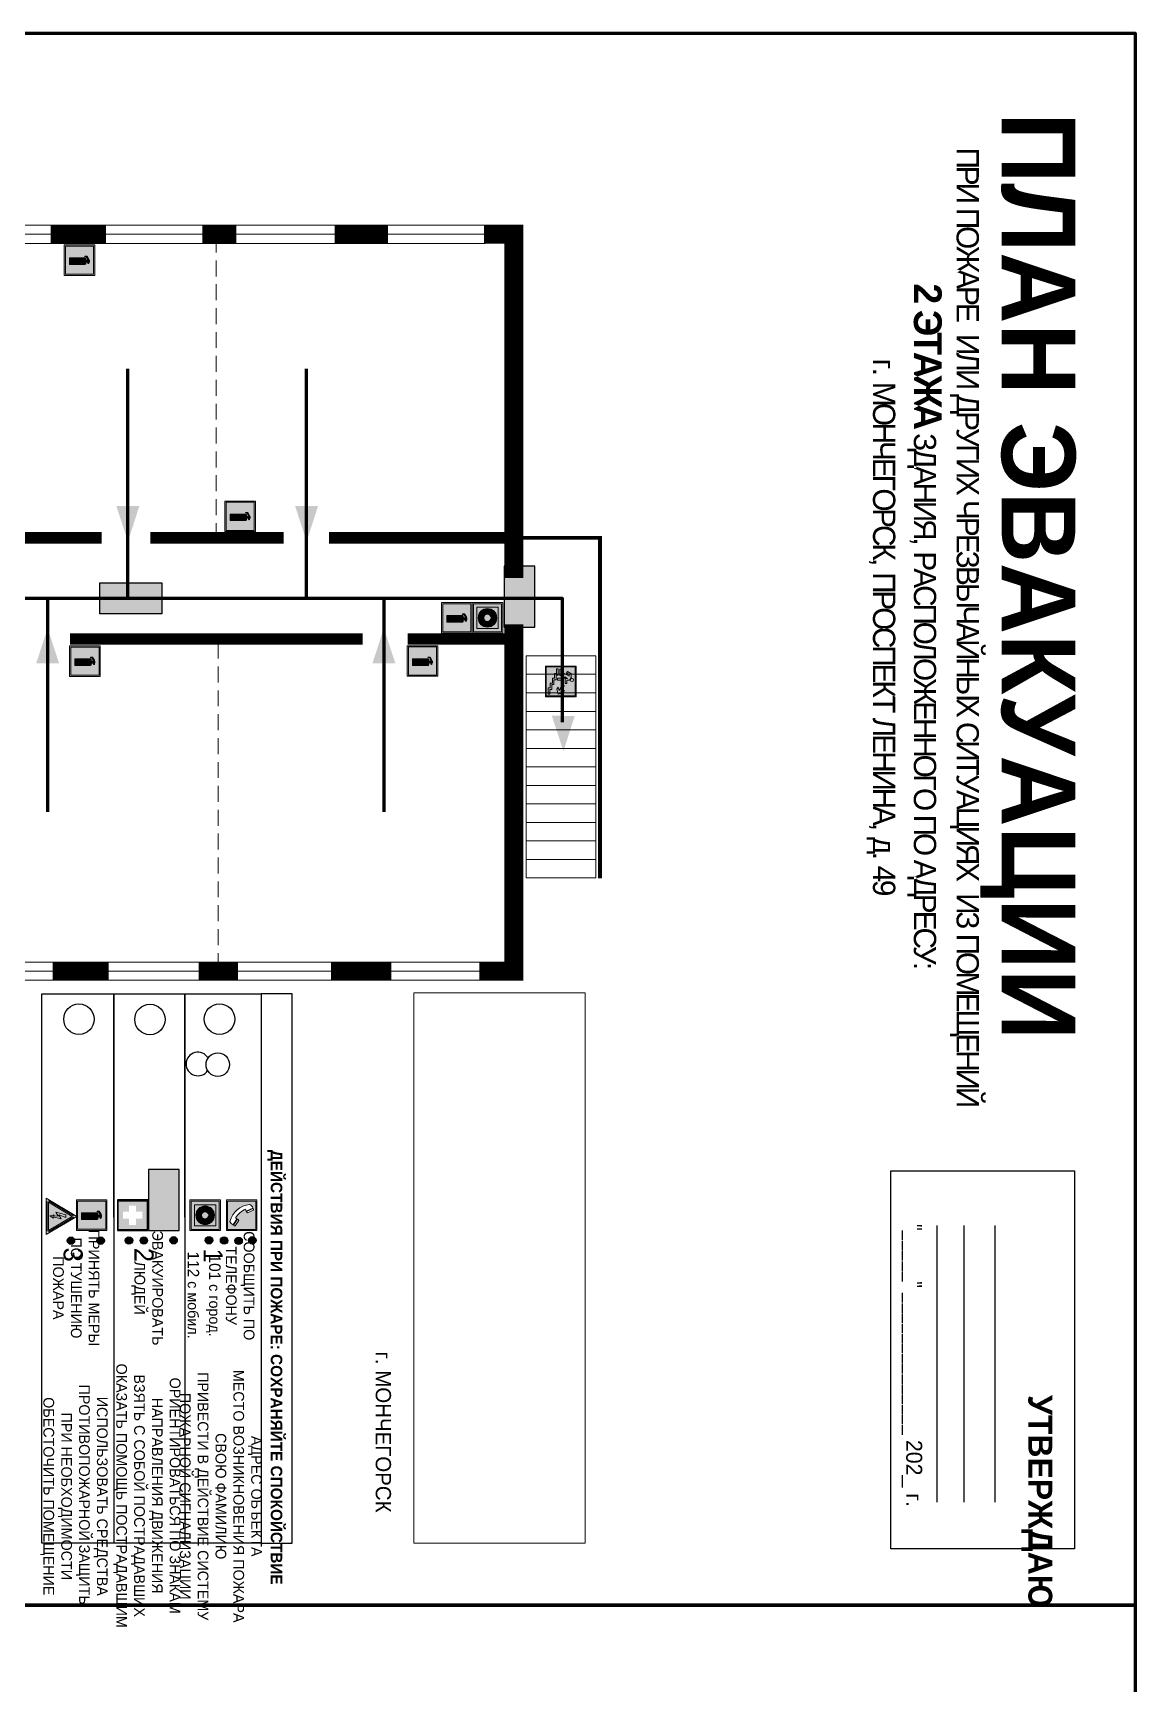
# Model space of a CAD drawing. Header units: millimetres. Extents: x 13810 to 67229, y 12374 to 21950.
# Drawn here: x 24610.5 to 24887.5, y 19852.1 to 20267 of the extents above; entities that cross this region are included whole.
import ezdxf

# ---------------------------------------------------------------- set-up
doc = ezdxf.new("R2010")
doc.units = ezdxf.units.MM
doc.linetypes.add('{ Wide Dash }', pattern=[12, 4, -2, 4, -2])
doc.layers.add('План_Штампы', color=7, linetype='Continuous')
doc.styles.add('обычный', font='arial.ttf')
picture_1 = doc.add_image_def('image1.jpg', size_in_pixel=(337, 105))

# ---------------------------------------------------------------- blocks, each defined once
blk = doc.blocks.new('A$C32E8229D')
at = {"true_color": 0xffffff}
blk.add_hatch(color=7, dxfattribs=at).paths.add_polyline_path([(0, 0), (0, -8), (16, -8), (16, 0)])
h = blk.add_hatch(color=126)
h.paths.add_polyline_path([(0.2, -0.2), (15.8, -0.2), (15.8, -7.8), (0.2, -7.8)])
h.paths.add_polyline_path([(13.49, -2.05), (12.08, -2.05), (11.37, -2.63, 0.162397), (11.29, -2.84), (11.29, -3.63), (10.35, -3.63), (10.35, -4.05), (11.68, -4.05), (11.68, -3.48), (12.26, -4.28), (11.29, -5.1), (11.29, -6.78), (11.85, -6.78), (11.85, -5.44), (12.8, -4.64), (12.8, -5.94), (14.46, -5.94), (14.46, -5.39), (13.45, -5.39), (13.45, -3.97), (12.46, -2.59), (13.15, -2.59), (13.69, -3.34), (14.18, -3)], flags=16)
h.paths.add_polyline_path([(10.74, -1.82, 1), (11.8, -1.82, 1)], flags=16)
h.paths.add_polyline_path([(9.39, -3.59), (5.99, -3.59), (6.56, -3.03), (5.91, -3.03), (5.1, -3.83), (5.91, -4.64), (6.56, -4.64), (5.99, -4.09), (9.39, -4.09)], flags=16)
h.paths.add_polyline_path([(4.29, -1.08), (1.72, -1.08), (1.72, -6.6), (4.29, -6.6)], flags=16)
at = {"color": 126}
blk.add_lwpolyline([(16, -8), (0, -8), (0, 0), (16, 0)], close=True, dxfattribs=at)
blk = doc.blocks.new('A$C3E6D3DDE')
at = {"lineweight": 5}
h = blk.add_hatch(color=40, dxfattribs=at)
h.paths.add_polyline_path([(24.1, 1.45), (16.46, -11.35), (31.74, -11.35)])
h.paths.add_polyline_path([(24.09, -0.46), (30.03, -10.41), (18.14, -10.41)], flags=16)
h.paths.add_polyline_path([(24.54, -3.08), (23.41, -6.02), (25.13, -5.01), (24.33, -8.5), (24.82, -8.27), (23.79, -9.86), (23.4, -8.04), (23.8, -8.43), (24.04, -6.29), (22.39, -7.25), (23.44, -3.08)], flags=0)
h = blk.add_hatch(color=256, dxfattribs=at)
h.paths.add_polyline_path([(24.37, 0.03, 0.567511), (23.82, 0.03), (17.59, -10.4, 0.582454), (17.86, -10.88), (30.32, -10.88, 0.582149), (30.6, -10.4)])
h.paths.add_polyline_path([(24.09, -0.46), (18.14, -10.41), (30.03, -10.41)], flags=16)
h.paths.add_polyline_path([(24.54, -3.08), (23.41, -6.02), (25.13, -5.01), (24.33, -8.5), (24.82, -8.27), (23.79, -9.86), (23.4, -8.04), (23.8, -8.43), (24.04, -6.29), (22.39, -7.25), (23.44, -3.08)], flags=0)
h = blk.add_hatch(color=40, dxfattribs=at)
h.paths.add_polyline_path([(24.09, -0.46), (18.14, -10.41), (30.03, -10.41)])
h.paths.add_polyline_path([(24.82, -8.27), (23.79, -9.86), (23.4, -8.04), (23.8, -8.43), (24.04, -6.29), (22.39, -7.25), (23.44, -3.08), (24.54, -3.08), (23.41, -6.02), (25.13, -5.01), (24.33, -8.5)], flags=16)
at = {"color": 40, "lineweight": 5}
for p, q in [((16.46, -11.35), (24.1, 1.45)), ((24.1, 1.45), (31.74, -11.35))]:
    blk.add_line(p, q, dxfattribs=at)
at = {"lineweight": 5}
for p, q in [((17.59, -10.4), (23.82, 0.03)), ((24.37, 0.03), (30.6, -10.4)), ((18.14, -10.41), (24.09, -0.46)), ((23.44, -3.08), (22.39, -7.25)), ((22.39, -7.25), (24.04, -6.29)), ((23.41, -6.02), (24.54, -3.08)), ((25.13, -5.01), (23.41, -6.02)), ((24.54, -3.08), (23.44, -3.08)), ((24.04, -6.29), (23.8, -8.43)), ((24.09, -0.46), (30.03, -10.41)), ((24.33, -8.5), (25.13, -5.01)), ((17.86, -10.88), (30.32, -10.88)), ((18.14, -10.41), (30.03, -10.41)), ((23.8, -8.43), (23.4, -8.04)), ((23.4, -8.04), (23.79, -9.86)), ((23.79, -9.86), (24.82, -8.27)), ((24.82, -8.27), (24.33, -8.5))]:
    blk.add_line(p, q, dxfattribs=at)
at = {"color": 50, "lineweight": 5}
blk.add_line((31.74, -11.35), (16.46, -11.35), dxfattribs=at)
blk = doc.blocks.new('A$C456E1F9C')
at = {"lineweight": 5}
h = blk.add_hatch(color=242, dxfattribs=at)
h.paths.add_polyline_path([(0.51, -1.47), (0.51, -13.26), (12.29, -13.26), (12.29, -1.47)])
h.paths.add_polyline_path([(5.42, -4.95, -0.254479), (4.78, -5.4), (3.52, -2.53, -0.209735), (4.23, -2.4)], flags=16)
h.paths.add_polyline_path([(8.53, -8.6), (10.87, -10.17), (10.54, -10.76), (8.03, -9.13, -0.192251)], flags=16)
h.paths.add_polyline_path([(4.61, -5.49, 0.005518), (3.87, -5.72, 0.128647), (7.49, -10.01, 0.00809), (7.83, -9.33), (10.47, -10.97, -0.16736), (8.99, -12.25, -0.327862), (1.95, -3.95, -0.166952), (3.36, -2.62)], flags=16)
at = {"color": 242, "lineweight": 5}
for p, q in [((0, -13.77), (0, -0.97)), ((12.8, -0.97), (0, -0.97)), ((4.61, -5.49), (3.36, -2.62)), ((3.52, -2.53), (4.78, -5.4)), ((4.23, -2.4), (5.42, -4.95)), ((12.8, -13.77), (12.8, -0.97)), ((0, -13.77), (12.8, -13.77)), ((7.83, -9.33), (10.47, -10.97)), ((8.03, -9.13), (10.54, -10.76)), ((10.81, -10.12), (8.53, -8.6)), ((10.54, -10.76), (10.8, -10.3)), ((10.8, -10.3), (10.81, -10.12))]:
    blk.add_line(p, q, dxfattribs=at)
blk.add_lwpolyline([(0.51, -1.47), (12.29, -1.47), (12.29, -13.26), (0.51, -13.26)], close=True, dxfattribs=at)
for centre, radius, start, end in [((4.59, -5.34), 2.99, 114.28453, 152.19739), ((11.12, -3.31), 9.19, 183.99153, 256.60086), ((4.02, -3.27), 0.891, 76.32839, 123.70924), ((14.98, -39.1), 35.17, 107.14873, 108.41345), ((13.86, -0.94), 11.08, 205.55365, 234.87622), ((4.68, -4.59), 0.824, 276.9621, 334.07228), ((-13.31, 0.8), 23.44, 332.54871, 334.40268), ((8.94, -9.5), 0.989, 114.40924, 157.93883), ((7.87, -9.46), 3, 291.92908, 329.9329)]:
    blk.add_arc(centre, radius, start, end, dxfattribs=at)
blk = doc.blocks.new('A$C54414219')
at = {"true_color": 0xffffff}
h = blk.add_hatch(color=7, dxfattribs=at)
h.paths.add_polyline_path([(2.39, -9.45), (2.39, -18.3), (11.23, -18.3), (11.23, -9.45)], flags=0)
h.paths.add_polyline_path([(10.71, -13.87, -1), (2.92, -13.87, -1)], flags=0)
h.paths.add_polyline_path([(8.3, -13.87, -1), (5.33, -13.87, -1)], flags=0)
h.paths.add_polyline_path([(0.41, -7.47), (0.41, -20.27), (13.21, -20.27), (13.21, -7.47)])
h.paths.add_polyline_path([(0.92, -19.77), (12.71, -19.77), (12.71, -7.98), (0.92, -7.98)], flags=16)
h.paths.add_polyline_path([(11.23, -9.45), (11.23, -18.3), (2.39, -18.3), (2.39, -9.45)], flags=0)
at = {"lineweight": 5}
h = blk.add_hatch(color=242, dxfattribs=at)
h.paths.add_polyline_path([(12.71, -7.98), (0.92, -7.98), (0.92, -19.77), (12.71, -19.77)])
h.paths.add_polyline_path([(11.23, -18.3), (2.39, -18.3), (2.39, -9.45), (11.23, -9.45)], flags=16)
h.paths.add_polyline_path([(10.71, -13.87, -1), (2.92, -13.87, -1)], flags=0)
h.paths.add_polyline_path([(8.3, -13.87, -1), (5.33, -13.87, -1)], flags=0)
at = {"true_color": 0xffffff}
h = blk.add_hatch(color=7, dxfattribs=at)
h.paths.add_polyline_path([(2.39, -9.45), (2.39, -18.3), (11.23, -18.3), (11.23, -9.45)])
h.paths.add_polyline_path([(10.71, -13.87, -1), (2.92, -13.87, -1)], flags=16)
h.paths.add_polyline_path([(8.3, -13.87, -1), (5.33, -13.87, -1)], flags=0)
at = {"lineweight": 5}
h = blk.add_hatch(color=242, dxfattribs=at)
h.paths.add_polyline_path([(2.92, -13.87, 1), (10.71, -13.87, 1)])
h.paths.add_polyline_path([(8.3, -13.87, -1), (5.33, -13.87, -1)], flags=16)
at = {"color": 242, "lineweight": 5}
for p, q in [((0.41, -20.27), (0.41, -7.47)), ((0.41, -7.47), (13.21, -7.47)), ((0.41, -7.47), (13.21, -7.47)), ((13.21, -20.27), (13.21, -7.47)), ((0.41, -20.27), (13.21, -20.27))]:
    blk.add_line(p, q, dxfattribs=at)
for points in [[(0.92, -7.98), (12.71, -7.98), (12.71, -19.77), (0.92, -19.77)], [(2.39, -9.45), (11.23, -9.45), (11.23, -18.3), (2.39, -18.3)]]:
    blk.add_lwpolyline(points, close=True, dxfattribs=at)
for radius in [3.89, 1.49]:
    blk.add_circle((6.81, -13.87), radius, dxfattribs=at)
blk = doc.blocks.new('A$C18900ED3')
h = blk.add_hatch(color=126)
h.paths.add_polyline_path([(-0.18, -0.18), (-7.02, -0.18), (-7.02, -7.02), (-0.18, -7.02)])
h.paths.add_polyline_path([(-5.89, -4.46), (-5.89, -2.77), (-4.46, -2.77), (-4.46, -1.31), (-2.77, -1.31), (-2.77, -2.77), (-1.33, -2.77), (-1.33, -4.46), (-2.77, -4.46), (-2.77, -5.89), (-4.46, -5.89), (-4.46, -4.46)], flags=16)
at = {"color": 126}
for p, q in [((-7.2, 0), (-7.2, -7.2)), ((0, 0), (-7.2, 0)), ((0, -7.2), (0, 0)), ((-7.02, -7.02), (-7.02, -0.18)), ((-7.02, -0.18), (-0.18, -0.18)), ((-0.18, -0.18), (-0.18, -7.02)), ((-7.2, -7.2), (0, -7.2)), ((-0.18, -7.02), (-7.02, -7.02))]:
    blk.add_line(p, q, dxfattribs=at)
blk = doc.blocks.new('A$C3AD82952')
at = {"true_color": 0xf5f5ff}
h = blk.add_hatch(color=7, dxfattribs=at)
h.dxf.hatch_style = 1
h.paths.add_polyline_path([(8.21, 8.73, 0.414214), (7.89, 9.05), (7.22, 9.05), (7.22, 9.92), (7.59, 9.92, 1), (7.57, 10.36), (7.22, 10.36), (7.22, 10.6), (6.43, 10.6), (6.43, 10.36), (6.01, 10.36), (4.74, 9.59), (4.74, 8.69), (4.98, 8.73), (4.98, 9.26), (6.12, 9.91), (6.43, 9.91), (6.43, 9.05), (5.76, 9.05, 0.414214), (5.44, 8.73), (5.44, 2.2), (8.21, 2.2)], flags=0)
h.paths.add_polyline_path([(12.8, 12.8), (0, 12.8), (0, 0), (12.8, 0)])
h.paths.add_polyline_path([(0.51, 12.29), (12.29, 12.29), (12.29, 0.51), (0.51, 0.51)], flags=16)
h.paths.add_polyline_path([(4.74, 9.59), (6.01, 10.36), (6.43, 10.36), (6.43, 10.6), (7.22, 10.6), (7.22, 10.36), (7.59, 10.36, -0.94586), (7.59, 9.92), (7.22, 9.92), (7.22, 9.05), (7.89, 9.05, -0.414214), (8.21, 8.73), (8.21, 2.2), (5.44, 2.2), (5.44, 8.73, -0.414214), (5.76, 9.05), (6.43, 9.05), (6.43, 9.91), (6.12, 9.91), (4.98, 9.26), (4.98, 8.73), (4.74, 8.69)], flags=0)
h = blk.add_hatch(color=242)
h.dxf.hatch_style = 1
h.paths.add_polyline_path([(12.29, 12.29), (0.51, 12.29), (0.51, 0.51), (12.29, 0.51)])
h.paths.add_polyline_path([(4.74, 8.69), (4.74, 9.59), (6.01, 10.36), (6.43, 10.36), (6.43, 10.6), (7.22, 10.6), (7.22, 10.36), (7.59, 10.36, -0.94586), (7.59, 9.92), (7.22, 9.92), (7.22, 9.05), (7.89, 9.05, -0.414214), (8.21, 8.73), (8.21, 2.2), (5.44, 2.2), (5.44, 8.73, -0.414214), (5.76, 9.05), (6.43, 9.05), (6.43, 9.91), (6.12, 9.91), (4.98, 9.26), (4.98, 8.73)], flags=16)
h = blk.add_hatch(color=7, dxfattribs=at)
h.dxf.hatch_style = 1
h.paths.add_polyline_path([(8.21, 8.73, 0.414214), (7.89, 9.05), (7.22, 9.05), (7.22, 9.92), (7.59, 9.92, 1), (7.57, 10.36), (7.22, 10.36), (7.22, 10.6), (6.43, 10.6), (6.43, 10.36), (6.01, 10.36), (4.74, 9.59), (4.74, 8.69), (4.98, 8.73), (4.98, 9.26), (6.12, 9.91), (6.43, 9.91), (6.43, 9.05), (5.76, 9.05, 0.414214), (5.44, 8.73), (5.44, 2.2), (8.21, 2.2)])
at = {"color": 242, "lineweight": 5}
for p, q in [((0, 0), (0, 12.8)), ((0, 12.8), (12.8, 12.8)), ((6.01, 10.36), (4.74, 9.59)), ((4.74, 9.59), (4.74, 8.69)), ((4.74, 8.69), (4.98, 8.73)), ((4.98, 9.26), (6.12, 9.91)), ((4.98, 8.73), (4.98, 9.26)), ((5.44, 2.2), (5.44, 8.73)), ((5.76, 9.05), (6.43, 9.05)), ((6.01, 10.36), (6.43, 10.36)), ((6.12, 9.91), (6.43, 9.91)), ((7.22, 10.6), (6.43, 10.6)), ((6.43, 10.6), (6.43, 10.36)), ((6.43, 9.91), (6.43, 9.05)), ((7.22, 10.36), (7.22, 10.6)), ((7.59, 10.36), (7.22, 10.36)), ((7.22, 9.05), (7.22, 9.92)), ((7.59, 9.92), (7.22, 9.92)), ((7.89, 9.05), (7.22, 9.05)), ((8.21, 2.2), (8.21, 8.73)), ((12.8, 0), (12.8, 12.8)), ((0, 0), (12.8, 0)), ((5.44, 2.2), (8.21, 2.2))]:
    blk.add_line(p, q, dxfattribs=at)
blk.add_lwpolyline([(0.51, 12.29), (12.29, 12.29), (12.29, 0.51), (0.51, 0.51)], close=True, dxfattribs=at)
for centre, radius, start, end in [((5.76, 8.73), 0.32, 90, 180), ((7.58, 10.14), 0.223, 273.18746, 86.81254), ((7.89, 8.73), 0.32, 0, 90)]:
    blk.add_arc(centre, radius, start, end, dxfattribs=at)
blk = doc.blocks.new('A$C7B4425F7')
at = {"true_color": 0xffffff}
blk.add_hatch(color=7, dxfattribs=at).paths.add_polyline_path([(0, 0), (-16, 0), (-16, -8), (0, -8)])
h = blk.add_hatch(color=126)
h.paths.add_polyline_path([(-0.2, -0.2), (-15.8, -0.2), (-15.8, -7.8), (-0.2, -7.8)])
h.paths.add_polyline_path([(-11.76, -2.03), (-11.76, -3.66), (-11.17, -3.66, -0.568275), (-11.17, -6.18), (-12.58, -6.18), (-12.58, -2.03)], flags=16)
h.paths.add_polyline_path([(-13.33, -4.12, -0.495768), (-13.59, -6.18), (-15.03, -6.18), (-15.03, -2.03), (-13.59, -2.03, -0.487973)], flags=16)
h.paths.add_polyline_path([(-10.25, -2.03), (-9.48, -2.03), (-9.48, -6.18), (-10.25, -6.18)], flags=16)
h.paths.add_polyline_path([(-13.84, -3.69), (-14.24, -3.69), (-14.24, -3.03), (-13.9, -3.03, -0.692621)], flags=0)
h.paths.add_polyline_path([(-9.15, -2.03), (-8.4, -2.03), (-8.04, -3.07), (-7.68, -2.03), (-6.93, -2.03), (-7.64, -4.1), (-6.93, -6.18), (-7.68, -6.18), (-8.04, -5.14), (-8.4, -6.18), (-9.15, -6.18), (-8.44, -4.1)], flags=16)
h.paths.add_polyline_path([(-11.76, -4.46), (-11.42, -4.46, -0.692621), (-11.36, -5.12), (-11.76, -5.12)], flags=0)
h.paths.add_polyline_path([(-13.9, -5.2), (-14.24, -5.2), (-14.24, -4.55), (-13.84, -4.55, -0.708038)], flags=0)
edge = h.paths.add_edge_path(flags=16)
edge.add_ellipse((-5.51, -4.08), major_axis=(0, 2.05), ratio=0.586184, start_angle=0, end_angle=360)
edge = h.paths.add_edge_path(flags=0)
edge.add_ellipse((-5.51, -4.08), major_axis=(0, 1.14), ratio=0.454828, start_angle=0, end_angle=360)
h.paths.add_polyline_path([(-4.13, -4.96, 0.377264), (-3.48, -4.52, 0.0555), (-3.16, -2.03), (-1.66, -2.03), (-1.66, -4.96), (-0.96, -4.96), (-0.96, -7.01), (-1.75, -7.01), (-1.75, -6.18), (-3.3, -6.18), (-3.3, -7.02), (-4.13, -7.02)], flags=16)
h.paths.add_polyline_path([(-2.73, -2.91), (-2.28, -2.91), (-2.28, -4.96), (-3.05, -4.96, 0.079136)], flags=0)
at = {"color": 126}
blk.add_lwpolyline([(-16, -8), (0, -8), (0, 0), (-16, 0)], close=True, dxfattribs=at)
blk = doc.blocks.new('вниз')
at = {"lineweight": 0, "true_color": 0xffffff}
h = blk.add_hatch(color=7, dxfattribs=at)
h.dxf.hatch_style = 1
h.paths.add_polyline_path([(40994.51, -4472.22), (40986.51, -4472.22), (40986.51, -4480.22), (40994.51, -4480.22)])
h.paths.add_polyline_path([(40994.31, -4472.42), (40994.31, -4480.01), (40986.71, -4480.01), (40986.71, -4472.42)], flags=16)
h.paths.add_polyline_path([(40988.43, -4473.53), (40989.43, -4473.53), (40990.19, -4473.96), (40990.19, -4474.6), (40991, -4474.6), (40991, -4475.06), (40989.73, -4475.06), (40989.73, -4474.46), (40989.3, -4475.18), (40990.17, -4475.7), (40990.17, -4477.11), (40989.63, -4477.11), (40989.63, -4476.01), (40988.94, -4475.59), (40988.94, -4476.46), (40988.94, -4476.46), (40987.47, -4476.46), (40987.26, -4476.46), (40987.26, -4475.92), (40988.4, -4475.92), (40988.4, -4475.2), (40989.1, -4473.99), (40988.66, -4473.99), (40988.24, -4474.7), (40987.86, -4474.47), (40988.41, -4473.56)], flags=0)
h.paths.add_polyline_path([(40990.55, -4473.29, -1), (40989.69, -4473.29, -1)], flags=0)
h.paths.add_polyline_path([(40988.85, -4476.89), (40988.85, -4477.43), (40990.1, -4477.43), (40990.1, -4477.99), (40991.34, -4477.99), (40991.34, -4478.54), (40992.59, -4478.54), (40992.59, -4479.09), (40993.83, -4479.09), (40993.83, -4479.52), (40992.17, -4479.52), (40992.17, -4478.97), (40990.91, -4478.97), (40990.91, -4478.41), (40989.68, -4478.41), (40989.68, -4477.86), (40988.43, -4477.86), (40988.43, -4477.31), (40987.6, -4477.31), (40987.18, -4477.31), (40987.18, -4476.89)], flags=0)
h.paths.add_polyline_path([(40991.61, -4475.33), (40993.12, -4476.2), (40992.9, -4475.27), (40993.48, -4475.6), (40993.83, -4476.88), (40992.56, -4477.22), (40991.97, -4476.88), (40992.9, -4476.61), (40991.38, -4475.74), (40991.58, -4475.39)], flags=0)
h.paths.add_polyline_path([(40990.19, -4473.96), (40989.43, -4473.53), (40988.43, -4473.53), (40988.41, -4473.56), (40987.86, -4474.47), (40988.24, -4474.7), (40988.66, -4473.99), (40989.1, -4473.99), (40988.4, -4475.2), (40988.4, -4475.92), (40987.26, -4475.92), (40987.26, -4476.46), (40987.47, -4476.46), (40988.94, -4476.46), (40988.94, -4476.27), (40988.94, -4475.59), (40989.63, -4476.01), (40989.63, -4477.11), (40990.17, -4477.11), (40990.17, -4475.7), (40989.3, -4475.18), (40989.73, -4474.46), (40989.73, -4475.06), (40991, -4475.06), (40991, -4474.6), (40990.19, -4474.6)], flags=0)
h.paths.add_polyline_path([(40990.55, -4473.29, 1), (40989.69, -4473.29, 1)], flags=0)
h.paths.add_polyline_path([(40991.61, -4475.33), (40991.58, -4475.39), (40991.38, -4475.74), (40992.9, -4476.61), (40991.97, -4476.88), (40992.56, -4477.22), (40993.83, -4476.88), (40993.48, -4475.6), (40992.9, -4475.27), (40993.12, -4476.2)], flags=0)
h.paths.add_polyline_path([(40990.1, -4477.43), (40988.85, -4477.43), (40988.85, -4476.89), (40987.18, -4476.89), (40987.18, -4477.31), (40987.6, -4477.31), (40988.43, -4477.31), (40988.43, -4477.86), (40989.68, -4477.86), (40989.68, -4478.41), (40990.91, -4478.41), (40990.91, -4478.97), (40992.17, -4478.97), (40992.17, -4479.52), (40993.83, -4479.52), (40993.83, -4479.09), (40992.59, -4479.09), (40992.59, -4478.54), (40991.34, -4478.54), (40991.34, -4477.99), (40990.1, -4477.99)], flags=0)
at = {"lineweight": 0}
h = blk.add_hatch(color=126, dxfattribs=at)
h.dxf.hatch_style = 1
h.paths.add_polyline_path([(40994.31, -4472.42), (40986.71, -4472.42), (40986.71, -4480.01), (40994.31, -4480.01)])
h.paths.add_polyline_path([(40988.43, -4473.53), (40989.43, -4473.53), (40990.19, -4473.96), (40990.19, -4474.6), (40991, -4474.6), (40991, -4475.06), (40989.73, -4475.06), (40989.73, -4474.46), (40989.3, -4475.18), (40990.17, -4475.7), (40990.17, -4477.11), (40989.63, -4477.11), (40989.63, -4476.01), (40988.94, -4475.59), (40988.94, -4476.46), (40988.94, -4476.46), (40987.47, -4476.46), (40987.26, -4476.46), (40987.26, -4475.92), (40988.4, -4475.92), (40988.4, -4475.2), (40989.1, -4473.99), (40988.66, -4473.99), (40988.24, -4474.7), (40987.86, -4474.47), (40988.41, -4473.56)], flags=16)
h.paths.add_polyline_path([(40990.55, -4473.29, -1), (40989.69, -4473.29, -1)], flags=16)
h.paths.add_polyline_path([(40988.85, -4476.89), (40988.85, -4477.43), (40990.1, -4477.43), (40990.1, -4477.99), (40991.34, -4477.99), (40991.34, -4478.54), (40992.59, -4478.54), (40992.59, -4479.09), (40993.83, -4479.09), (40993.83, -4479.52), (40992.17, -4479.52), (40992.17, -4478.97), (40990.91, -4478.97), (40990.91, -4478.41), (40989.68, -4478.41), (40989.68, -4477.86), (40988.43, -4477.86), (40988.43, -4477.31), (40987.6, -4477.31), (40987.18, -4477.31), (40987.18, -4476.89)], flags=16)
h.paths.add_polyline_path([(40991.61, -4475.33), (40993.12, -4476.2), (40992.9, -4475.27), (40993.48, -4475.6), (40993.83, -4476.88), (40992.56, -4477.22), (40991.97, -4476.88), (40992.9, -4476.61), (40991.38, -4475.74), (40991.58, -4475.39)], flags=16)
at = {"lineweight": 0, "true_color": 0xffffff}
h = blk.add_hatch(color=7, dxfattribs=at)
h.dxf.hatch_style = 1
h.paths.add_polyline_path([(40989.73, -4474.46), (40989.73, -4475.06), (40991, -4475.06), (40991, -4474.6), (40990.19, -4474.6), (40990.19, -4473.96), (40989.43, -4473.53), (40988.43, -4473.53), (40988.41, -4473.56), (40987.86, -4474.47), (40988.24, -4474.7), (40988.66, -4473.99), (40989.1, -4473.99), (40988.4, -4475.2), (40988.4, -4475.92), (40987.26, -4475.92), (40987.26, -4476.46), (40987.47, -4476.46), (40988.94, -4476.46), (40988.94, -4475.59), (40989.63, -4476.01), (40989.63, -4477.11), (40990.17, -4477.11), (40990.17, -4475.7), (40989.3, -4475.18)])
h.paths.add_polyline_path([(40989.69, -4473.29, 1), (40990.55, -4473.29, 1)])
h.paths.add_polyline_path([(40991.61, -4475.33), (40991.58, -4475.39), (40991.38, -4475.74), (40992.9, -4476.61), (40991.97, -4476.88), (40992.56, -4477.22), (40993.83, -4476.88), (40993.48, -4475.6), (40992.9, -4475.27), (40993.12, -4476.2)])
h.paths.add_polyline_path([(40990.1, -4477.43), (40988.85, -4477.43), (40988.85, -4476.89), (40987.18, -4476.89), (40987.18, -4477.31), (40987.6, -4477.31), (40988.43, -4477.31), (40988.43, -4477.86), (40989.68, -4477.86), (40989.68, -4478.41), (40990.91, -4478.41), (40990.91, -4478.97), (40992.17, -4478.97), (40992.17, -4479.52), (40993.83, -4479.52), (40993.83, -4479.09), (40992.59, -4479.09), (40992.59, -4478.54), (40991.34, -4478.54), (40991.34, -4477.99), (40990.1, -4477.99)])
at = {"color": 126, "lineweight": 0}
for points in [[(40986.51, -4472.22), (40994.51, -4472.22), (40994.51, -4480.22), (40986.51, -4480.22)], [(40986.71, -4472.42), (40994.31, -4472.42), (40994.31, -4480.01), (40986.71, -4480.01)]]:
    blk.add_lwpolyline(points, close=True, dxfattribs=at)
for points in [[(40987.47, -4476.46), (40987.26, -4476.46), (40987.26, -4475.92), (40988.4, -4475.92), (40988.4, -4475.2), (40989.1, -4473.99), (40988.66, -4473.99), (40988.24, -4474.7), (40987.86, -4474.47), (40988.41, -4473.56), (40988.43, -4473.53), (40989.43, -4473.53), (40990.19, -4473.96), (40990.19, -4474.6), (40991, -4474.6), (40991, -4475.06), (40989.73, -4475.06), (40989.73, -4474.46), (40989.3, -4475.18), (40990.17, -4475.7), (40990.17, -4477.11), (40989.63, -4477.11), (40989.63, -4476.01), (40988.94, -4475.59), (40988.94, -4476.46)], [(40987.6, -4477.31), (40987.18, -4477.31), (40987.18, -4476.89), (40988.85, -4476.89), (40988.85, -4477.43), (40990.1, -4477.43), (40990.1, -4477.99), (40991.34, -4477.99), (40991.34, -4478.54), (40992.59, -4478.54), (40992.59, -4479.09), (40993.83, -4479.09), (40993.83, -4479.52), (40992.17, -4479.52), (40992.17, -4478.97), (40990.91, -4478.97), (40990.91, -4478.41), (40989.68, -4478.41), (40989.68, -4477.86), (40988.43, -4477.86), (40988.43, -4477.31), (40987.6, -4477.31)], [(40987.47, -4476.46), (40988.94, -4476.46), (40988.94, -4476.27)], [(40991.58, -4475.39), (40991.38, -4475.74), (40992.9, -4476.61), (40991.97, -4476.88), (40992.56, -4477.22), (40993.83, -4476.88), (40993.48, -4475.6), (40992.9, -4475.27), (40993.12, -4476.2), (40991.61, -4475.33), (40991.58, -4475.39)]]:
    blk.add_lwpolyline(points, dxfattribs=at)
blk.add_circle((40990.12, -4473.29), 0.432, dxfattribs=at)

msp = doc.modelspace()

# ---------------------------------------------------------------- hatches: boundary and pattern name
at = {"lineweight": 0}
h = msp.add_hatch(color=256, dxfattribs=at)
h.dxf.hatch_style = 1
h.paths.add_polyline_path([(24620.09, 19964.46, 1), (24620.09, 19962.61, 1)])
h = msp.add_hatch(color=256, dxfattribs=at)
h.dxf.hatch_style = 1
h.paths.add_polyline_path([(24627.55, 19964.47, 1), (24627.55, 19962.61, 1)])
h = msp.add_hatch(color=256, dxfattribs=at)
h.dxf.hatch_style = 1
h.paths.add_polyline_path([(24634.67, 19964.52, 1), (24634.67, 19962.67, 1)])
h = msp.add_hatch(color=256, dxfattribs=at)
h.dxf.hatch_style = 1
h.paths.add_polyline_path([(24638.42, 19964.52, 1), (24638.42, 19962.66, 1)])
h = msp.add_hatch(color=256, dxfattribs=at)
h.dxf.hatch_style = 1
h.paths.add_polyline_path([(24645.89, 19964.55, 1), (24645.89, 19962.7, 1)])
h = msp.add_hatch(color=256, dxfattribs=at)
h.dxf.hatch_style = 1
h.paths.add_polyline_path([(24654.79, 19964.57, 1), (24654.79, 19962.71, 1)])
h = msp.add_hatch(color=256, dxfattribs=at)
h.dxf.hatch_style = 1
h.paths.add_polyline_path([(24658.57, 19964.49, 1), (24658.57, 19962.63, 1)])
h = msp.add_hatch(color=256, dxfattribs=at)
h.dxf.hatch_style = 1
h.paths.add_polyline_path([(24662.23, 19964.45, 1), (24662.23, 19962.59, 1)])
h = msp.add_hatch(color=256, dxfattribs=at)
h.dxf.hatch_style = 1
h.paths.add_polyline_path([(24665.67, 19964.55, 1), (24665.67, 19962.7, 1)])

# ---------------------------------------------------------------- linework, layer by layer
at = {"color": 2, "lineweight": 100}
for points in [[(24287.54, 20266.98), (24887.54, 20266.98), (24887.54, 19871.98), (24287.54, 19871.98)], [(24287.54, 19871.98), (24887.54, 19871.98), (24887.54, 19476.98), (24287.54, 19476.98)]]:
    msp.add_lwpolyline(points, close=True, dxfattribs=at)
at = {"lineweight": 0}
for points in [[(24724.11, 20218.7), (24483.66, 20218.7)], [(24723.92, 20216.41), (24483.47, 20216.41)], [(24724.19, 20214.13), (24483.73, 20214.13)], [(24725.83, 20033.55), (24372.86, 20033.55)], [(24725.64, 20031.26), (24376.5, 20031.26)], [(24725.91, 20028.98), (24376.5, 20028.98)]]:
    msp.add_lwpolyline(points, dxfattribs=at)
for points, const_width in [([(24628.9, 20216.41), (24614.96, 20216.41)], 4.8), ([(24661.62, 20216.41), (24653.09, 20216.41)], 4.8), ([(24699.74, 20216.41), (24686.37, 20216.41)], 4.8), ([(24731.4, 20130.04), (24731.4, 20216.41), (24723.92, 20216.41)], 4.8), ([(24627.82, 20140.12), (24582.64, 20140.12)], 2.88), ([(24673.58, 20140.12), (24640, 20140.12)], 2.88), ([(24731.58, 20140.12), (24684.93, 20140.12)], 2.88), ([(24731.58, 20140.12), (24753.07, 20140.12), (24753.07, 20054.61)], 0.96), ([(24722.71, 20031.28), (24731.4, 20031.28), (24731.4, 20118.39)], 4.8), ([(24693.44, 20114.74), (24619.82, 20114.74)], 2.88), ([(24732.69, 20114.74), (24704.71, 20114.74)], 2.88), ([(24615.5, 20031.28), (24629.56, 20031.28)], 4.8), ([(24652.21, 20031.28), (24662.1, 20031.28)], 4.8), ([(24685.49, 20031.28), (24700.6, 20031.28)], 4.8)]:
    msp.add_lwpolyline(points, dxfattribs=dict(at, const_width=const_width))
at = {"linetype": '{ Wide Dash }', "lineweight": 0}
for points in [[(24656.57, 20139.84), (24656.57, 20216.41)], [(24657.1, 20031.81), (24657.1, 20114.25)]]:
    msp.add_lwpolyline(points, dxfattribs=at)
at = {"color": 126, "lineweight": 100, "true_color": 0x008754}
for points in [[(24634.38, 20124.87), (24634.38, 20182.59)], [(24679.3, 20124.87), (24679.3, 20182.59)], [(24743.65, 20093.84), (24743.65, 20124.87), (24396.14, 20124.87), (24396.14, 20077.41)], [(24614.18, 20124.87), (24614.18, 20071.27)], [(24698.7, 20124.87), (24698.7, 20071.27)]]:
    msp.add_lwpolyline(points, dxfattribs=at)
at = {"lineweight": 0}
for points in [[(24752, 20110.49), (24734.53, 20110.49), (24734.53, 20105.84), (24752, 20105.84)], [(24752, 20105.84), (24734.53, 20105.84), (24734.53, 20101.19), (24752, 20101.19)], [(24752, 20101.19), (24734.53, 20101.19), (24734.53, 20096.54), (24752, 20096.54)], [(24752, 20096.54), (24734.53, 20096.54), (24734.53, 20091.89), (24752, 20091.89)], [(24752, 20091.89), (24734.53, 20091.89), (24734.53, 20087.24), (24752, 20087.24)], [(24752, 20087.24), (24734.53, 20087.24), (24734.53, 20082.59), (24752, 20082.59)], [(24752, 20082.59), (24734.53, 20082.59), (24734.53, 20077.94), (24752, 20077.94)], [(24752, 20077.94), (24734.53, 20077.94), (24734.53, 20073.29), (24752, 20073.29)], [(24752, 20073.29), (24734.53, 20073.29), (24734.53, 20068.63), (24752, 20068.63)], [(24752, 20068.63), (24734.53, 20068.63), (24734.53, 20063.98), (24752, 20063.98)], [(24752, 20063.98), (24734.53, 20063.98), (24734.53, 20059.33), (24752, 20059.33)], [(24752, 20059.33), (24734.53, 20059.33), (24734.53, 20054.68), (24752, 20054.68)]]:
    msp.add_lwpolyline(points, close=True, dxfattribs=at)
for points in [[(24667.93, 20025.58), (24667.93, 19887.5), (24612.8, 19887.5), (24612.8, 20025.58)], [(24667.93, 20025.58), (24667.93, 19887.5), (24675.66, 19887.5), (24675.66, 20025.58)], [(24872.34, 19981.08), (24872.34, 19886.07), (24826.13, 19886.07), (24826.13, 19981.08)]]:
    msp.add_lwpolyline(points, close=True)
for points in [[(24630.89, 19969.47), (24630.89, 20025.58), (24630.89, 19887.5)], [(24648.73, 19969.47), (24648.73, 20025.58), (24648.73, 19887.5)], [(24837.74, 19967.32), (24837.74, 19897.8)], [(24844.53, 19967.32), (24844.53, 19897.8)], [(24852.29, 19967.32), (24852.29, 19897.8)]]:
    msp.add_lwpolyline(points)
for centre, radius in [((24622.09, 20019.18), 3.83), ((24639.94, 20019.12), 3.83), ((24657.44, 20019.21), 3.83), ((24656.99, 20007.78), 2.96), ((24620.09, 19963.53), 0.928), ((24627.55, 19963.54), 0.928), ((24634.67, 19963.6), 0.928), ((24638.42, 19963.59), 0.928), ((24645.89, 19963.63), 0.928), ((24654.79, 19963.64), 0.928), ((24658.57, 19963.56), 0.928), ((24662.23, 19963.52), 0.928), ((24665.67, 19963.62), 0.928)]:
    msp.add_circle(centre, radius)
msp.add_arc((24651.99, 20007.93), 2.96, 30.7434, 325.8808)
at = {"layer": 'План_Штампы', "color": 126, "true_color": 0x008754}
for points in [[(24631.5, 20148.11), (24637.27, 20148.1), (24634.41, 20139.24)], [(24676.42, 20148.11), (24682.19, 20148.1), (24679.33, 20139.24)], [(24617.12, 20108.56), (24611.35, 20108.58), (24614.21, 20117.43)], [(24701.64, 20108.56), (24695.87, 20108.58), (24698.73, 20117.43)], [(24740.96, 20095.42), (24746.73, 20095.4), (24743.87, 20086.55)]]:
    msp.add_solid(points, dxfattribs=at)

# ---------------------------------------------------------------- block references
at = {"rotation": 270}
for name, p, xscale, yscale, zscale in [('A$C3AD82952', (24618.37, 20213.73), 0.6002500000000001, 0.6002500000000001, 0.6002500000000001), ('A$C3AD82952', (24658.77, 20149.38), 0.6002500000000001, 0.6002500000000001, 0.6002500000000001), ('A$C3AD82952', (24713.25, 20123.87), 0.6002500000000001, 0.6002500000000001, 0.6002500000000001), ('A$C54414219', (24733.1, 20124.12), 0.6002500000000001, 0.6002500000000001, 0.6002500000000001), ('A$C3AD82952', (24619.76, 20112.98), 0.6002500000000001, 0.6002500000000001, 0.6002500000000001), ('A$C3AD82952', (24704.61, 20113.02), 0.6002500000000001, 0.6002500000000001, 0.6002500000000001), ('A$C32E8229D', (24647.26, 19966.08), -0.9603999999999999, 0.9603999999999999, 0.9603999999999999), ('A$C3E6D3DDE', (24620.67, 19984.1), 0.6002500000000001, 0.6002500000000001, 0.6002500000000001), ('A$C3AD82952', (24621.44, 19973.81), 0.6002500000000001, 0.6002500000000001, 0.6002500000000001), ('A$C18900ED3', (24639.43, 19966.08), 1.067111111011729, 1.067111111011729, 1.067111111011729), ('A$C54414219', (24662.14, 19974.01), 0.6002500000000001, 0.6002500000000001, 0.6002500000000001), ('A$C456E1F9C', (24667.41, 19973.76), 0.6002500000000001, 0.6002500000000001, 0.6002500000000001)]:
    msp.add_blockref(name, p, dxfattribs=dict(at, xscale=xscale, yscale=yscale, zscale=zscale))
at = {"color": 126, "true_color": 0x008754, "xscale": 0.9603999999999999, "yscale": 0.9603999999999999, "zscale": 0.9603999999999999, "rotation": 270}
msp.add_blockref('вниз', (29042.16, 59471.33), dxfattribs=at)
at = {"layer": 'План_Штампы', "xscale": 0.9603999999999999, "yscale": 0.9603999999999999, "zscale": 0.9603999999999999, "rotation": 270}
msp.add_blockref('A$C7B4425F7', (24736.66, 20117.68), dxfattribs=at)
at = {"layer": 'План_Штампы', "color": 126, "true_color": 0x008754, "xscale": 0.9724154565432408, "yscale": 0.9724154565432408, "zscale": 0.9724154565432408, "rotation": 179.9978653237144}
msp.add_blockref('A$C32E8229D', (24642.93, 20121.05), dxfattribs=at)

# ---------------------------------------------------------------- texts
at = {"lineweight": 0, "rotation": 270, "style": 'обычный'}
for s, insert, char_height, width, attachment_point in [('{\\fProxima Nova Rg|b1|i0|c204|p2;ПЛАН ЭВАКУАЦИИ}', (24872.54, 20247.02), 18.5, 444.5011, 1), ('{\\fProxima Nova Rg|b1|i0|c204|p2;ДЕЙСТВИЯ ПРИ ПОЖАРЕ: СОХРАНЯЙТЕ СПОКОЙСТВИЕ\\H1.6644x; }', (24671.34, 19931.73), 2.8812, 168.2367, 5), ('{\\fProxima Nova Rg|b0|i0|c204|p2;ПРИНЯТЬ МЕРЫ \\PПО ТУШЕНИЮ \\PПОЖАРА}', (24621.4, 19951.67), 2.6891, 121.6331, 5), ('{\\fProxima Nova Rg|b0|i0|c204|p2;ЭВАКУИРОВАТЬ \\PЛЮДЕЙ}', (24639.24, 19951.64), 2.6891, 121.6331, 5), ('{\\fProxima Nova Rg|b0|i0|c204|p2;СООБЩИТЬ ПО \\PТЕЛЕФОНУ}', (24662.6, 19952.22), 2.6891, 121.6331, 5), ('{\\fArial Narrow|b0|i0|c204|p34;"_____" ______________ \\fProxima Nova Rg|b0|i0|c204|p2;202_ г. }', (24831.46, 19932.17), 4, 78.6503, 5), ('{\\fProxima Nova Rg|b0|i0|c204|p2;3\\H1.1967x; }', (24620.61, 19960.01), 4.802, 121.6331, 5), ('{\\fProxima Nova Rg|b0|i0|c204|p2;2\\H1.1967x; }', (24638.45, 19959.95), 4.802, 121.6331, 5), ('{\\fProxima Nova Rg|b0|i0|c204|p2;\\H1.0714x;112\\H0.93333x; с мобил.\\H1.3416x; }', (24650.85, 19949.85), 2.6891, 121.6331, 5), ('{\\fProxima Nova Rg|b0|i0|c204|p2;1\\H1.1667x; }', (24655.82, 19959.8), 4.802, 121.6331, 5), ('{\\fProxima Nova Rg|b0|i0|c204|p2;\\H1.0714x;101\\H0.93333x; с город.\\H1.3416x; }', (24655.85, 19949.72), 2.6891, 121.6331, 5), ('\\pi-8.0674,l8.0674,t8.0674;{\\fProxima Nova Rg|b0|i0|c204|p2;ОРИЕНТИРОВАТЬСЯ ПО ЗНАКАМ \\PНАПРАВЛЕНИЯ ДВИЖЕНИЯ\\PВЗЯТЬ С СОБОЙ ПОСТРАДАВШИХ\\PОКАЗАТЬ ПОМОЩЬ ПОСТРАДАВШИМ}', (24639.16, 19899.46), 2.6891, 121.6331, 5), ('\\pi-11.525,l11.525,t11.525;{\\fProxima Nova Rg|b0|i0|c204|p2;г. МОНЧЕГОРСК\\H1.1997x; }', (24698.58, 19915.47), 3.8416, 121.6331, 5), ('\\pi-8.0674,l8.0674,t8.0674;{\\fProxima Nova Rg|b0|i0|c204|p2;АДРЕС ОБЪЕКТА\\PМЕСТО ВОЗНИКНОВЕНИЯ ПОЖАРА \\PСВОЮ ФАМИЛИЮ\\PПРИВЕСТИ В ДЕЙСТВИЕ СИСТЕМУ \\PПОЖАРНОЙ СИГНАЛИЗАЦИИ}', (24657.38, 19899.33), 2.6891, 121.6331, 5), ('\\pi-8.0674,l8.0674,t8.0674;{\\fProxima Nova Rg|b0|i0|c204|p2;ИСПОЛЬЗОВАТЬ СРЕДСТВА \\PПРОТИВОПОЖАРНОЙ ЗАЩИТЫ \\PПРИ НЕОБХОДИМОСТИ \\PОБЕСТОЧИТЬ ПОМЕЩЕНИЕ}', (24620.84, 19899.31), 2.6891, 121.6331, 5), ('\\pi-18,l18,t18;{\\fProxima Nova Rg|b1|i0|c204|p2;УТВЕРЖДАЮ\\H1.1997x; }', (24862.87, 19898.04), 6, 126.6484, 5)]:
    msp.add_mtext(s, dxfattribs=dict(at, insert=insert, char_height=char_height, width=width, attachment_point=attachment_point))
at = {"color": 0, "lineweight": 0, "insert": (24843.51, 20117.93), "char_height": 7, "width": 449.2158, "attachment_point": 5, "rotation": 270, "style": 'обычный'}
msp.add_mtext('{\\fArial Black|b1|i0|c204|p34;\\H2x;\\T0.85;  \\fArial Narrow|b0|i0|c204|p34;\\H0.8x;\\W0.9;\\P\\fProxima Nova Rg|b0|i0|c204|p2;\\H0.5x;\\W1;\\C256;ПРИ ПОЖАРЕ  ИЛИ ДРУГИХ ЧРЕЗВЫЧАЙНЫХ СИТУАЦИЯХ  ИЗ ПОМЕЩЕНИЙ \\P\\pt126;\\fProxima Nova Rg|b1|i0|c204|p2;\\H1.25x;2 ЭТАЖА\\fProxima Nova Rg|b0|i0|c204|p2;\\H0.8x; ЗДАНИЯ, РАСПОЛОЖЕННОГО ПО АДРЕСУ: \\P\\ptz;г. МОНЧЕГОРСК, ПРОСПЕКТ ЛЕНИНА, д. 49}', dxfattribs=at)

# ---------------------------------------------------------------- pictures from other files: only their frames are drawn
at = {"color": 7, "lineweight": 0, "true_color": 0xf5f5ff}
image = msp.add_image(picture_1, insert=(24706.23, 20025.82), size_in_units=(138.27, 43.08), rotation=-90, dxfattribs=at)
image.dxf.flags = 7

doc.saveas('drawing.dxf')
